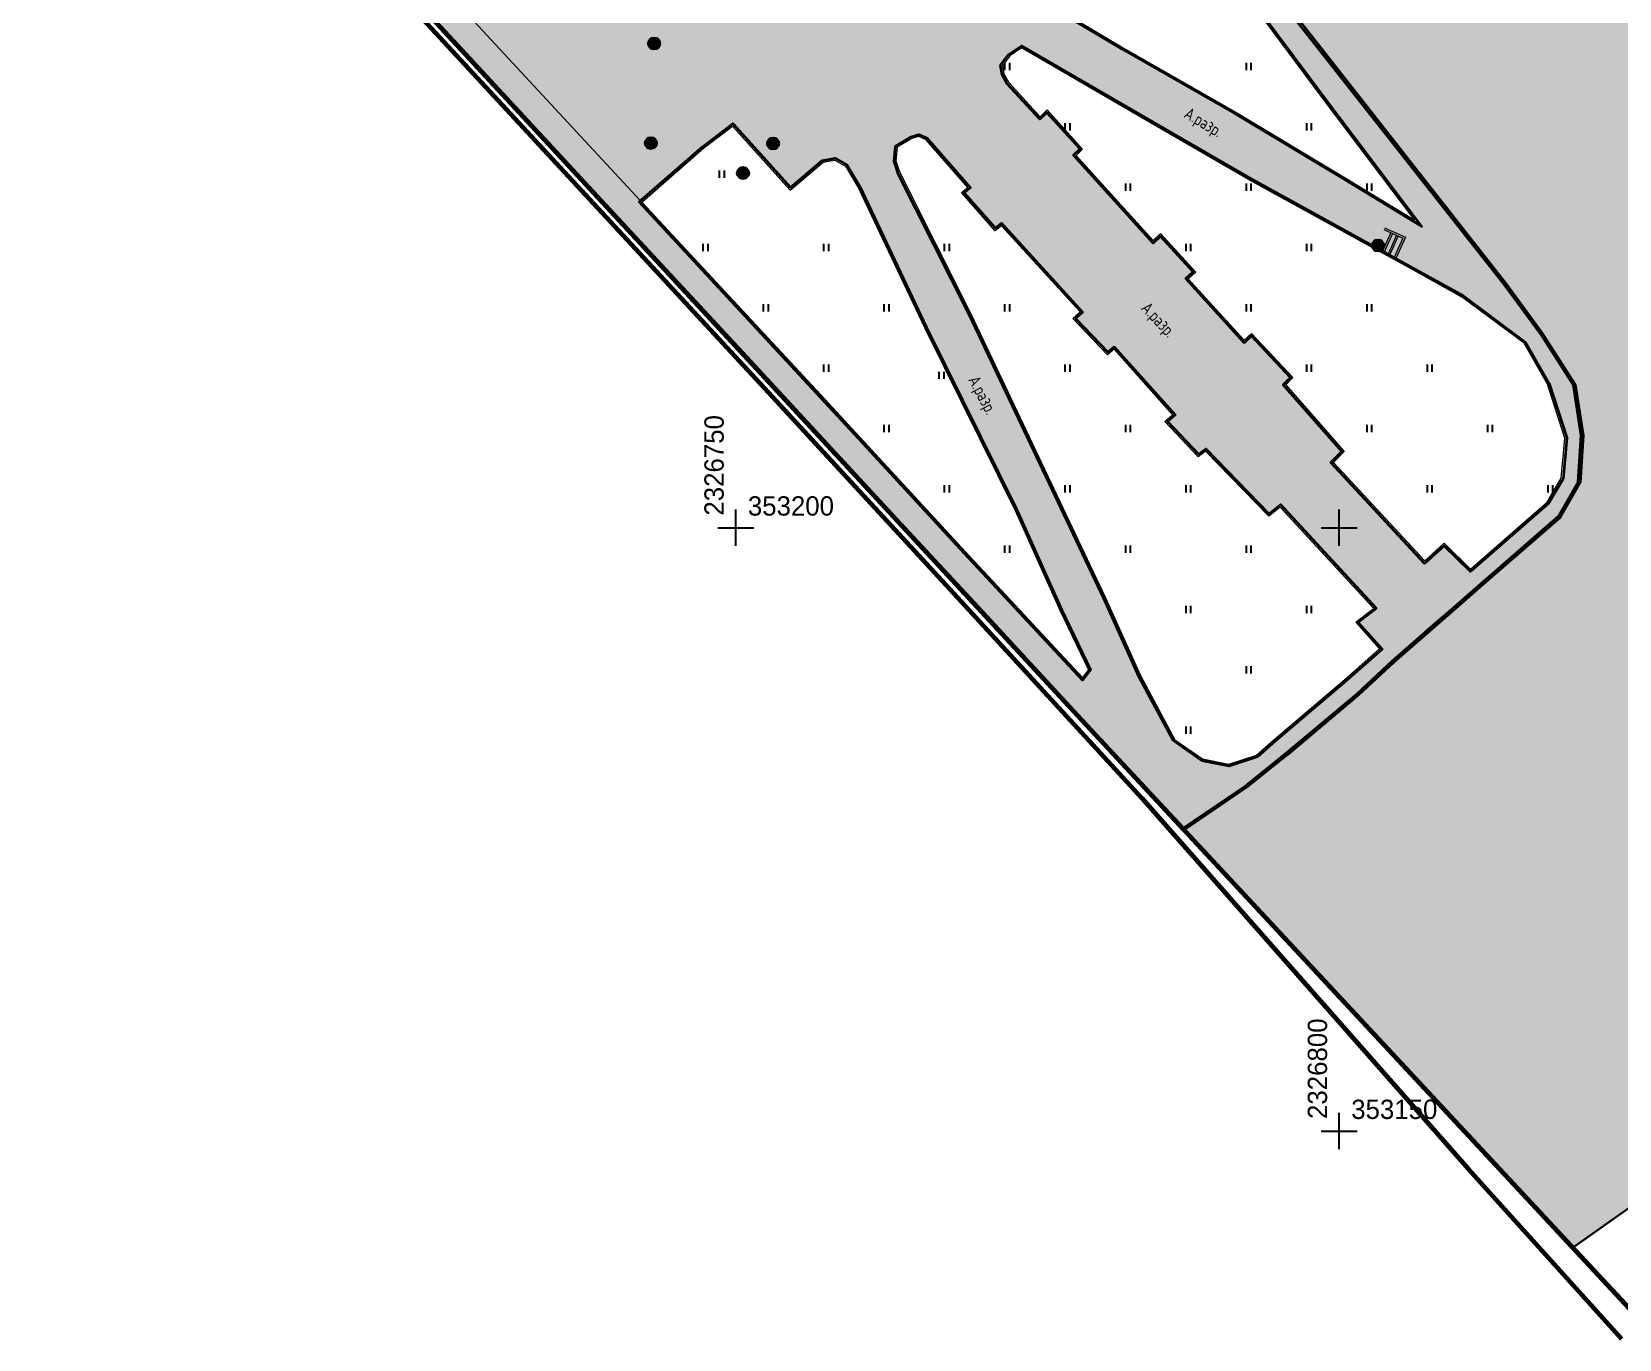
# Model space of a CAD drawing. Header units: millimetres. Extents: x 2326659 to 2326921, y 353133 to 353431.
# Drawn here: x 2326691.7 to 2326823.2, y 353132.7 to 353241.1 of the extents above; entities that cross this region are included whole.
import ezdxf
from ezdxf.enums import TextEntityAlignment as Align

# ---------------------------------------------------------------- set-up
doc = ezdxf.new("R2010")
doc.units = ezdxf.units.MM
for name, color, linetype in [('06_Инженерно-технические сооружения', 7, 'Continuous'), ('10_Границы покрытий и угодий', 7, 'Continuous'), ('13_Растительность', 7, 'Continuous'), ('44_Крышки колодцев', 7, 'Continuous'), ('pl_Планшетная_сетка', 7, 'Continuous')]:
    doc.layers.add(name, color=color, linetype=linetype)
doc.layers.add('0_ГРАНИЦЫ ПРОЕКТИРОВАНИЯ_Ном._пера__44', color=7, linetype='Continuous', lineweight=60, true_color=0x029e21)
doc.styles.add('LIKE11', font='bm431.shx')
doc.styles.add('pragmai.shx', font='pragmai.shx')
doc.styles.add('Р_Р_Р_Р_Р_Р_Р_Р__Р_Р_Р_Р_Р__5', font='GOST type A')

# ---------------------------------------------------------------- blocks, each defined once
blk = doc.blocks.new('g_117')
h = blk.add_hatch(color=255)
h.paths.add_polyline_path([(-0.6, 0.7), (0.7, -0.6, 0.177899), (0.93, 0, 0.639215)])
h.paths.add_polyline_path([(-0.7, 0.6, 0.177899), (-0.93, 0, 0.639215), (0.6, -0.7)])
at = {"color": 0, "flags": 128}
blk.add_lwpolyline([(0.71, -0.71), (-0.71, 0.71)], dxfattribs=at)
at = {"color": 0}
blk.add_circle((0, 0), 1, dxfattribs=at)
at = {"style": 'LIKE11', "flags": 8}
for tag, height, p in [('Номер', 1.6, (0, 2.5)), ('Текст', 2, (1.78, 0.2)), ('Отметка кольца люка', 1.6, (0, -2)), ('Отметка земли (возле него)', 1.6, (0, -4)), ('Верх прокладки', 1.6, (0, -6)), ('Низ прокладки', 1.6, (0, -8))]:
    blk.add_attdef(tag, text='', height=height, dxfattribs=at).set_placement(p, align=Align.MIDDLE_LEFT)
blk = doc.blocks.new('BL_333')
at = {"color": 0}
for p, q in [((0, -1.5), (0, 1.5)), ((-1.5, 0), (1.5, 0))]:
    blk.add_line(p, q, dxfattribs=at)

msp = doc.modelspace()

# ---------------------------------------------------------------- hatches: boundary and pattern name
at = {"lineweight": 35, "transparency": 33554559}
h = msp.add_hatch(color=8, dxfattribs=at)
h.dxf.hatch_style = 1
h.paths.add_polyline_path([(2326787.22, 353175), (2326819.42, 353140.39), (2326827.05, 353145.75), (2326850.68, 353166.07), (2326861.72, 353175.77), (2326869.21, 353182.86), (2326864.54, 353187.86), (2326865.12, 353189.24), (2326865.88, 353190.27), (2326870.99, 353194.86), (2326871.74, 353195.58), (2326871.91, 353195.64), (2326873.67, 353193.56), (2326877.37, 353189.98), (2326882.25, 353184.11), (2326883.01, 353183.18), (2326886.17, 353185.82), (2326898.33, 353195.99), (2326902.53, 353199.47), (2326905.19, 353201.72), (2326894.62, 353214.57), (2326894.55, 353215.46), (2326895.01, 353216.63), (2326897.35, 353218.92), (2326900.32, 353221.6), (2326902.63, 353223.21), (2326903.77, 353222.79), (2326905.18, 353220.9), (2326912.6, 353211.18), (2326914.05, 353209.07), (2326916.47, 353211.1), (2326914.78, 353213.17), (2326907.51, 353222.79), (2326905.13, 353225.97), (2326899.02, 353234.17), (2326901.34, 353236.75), (2326901.91, 353237.39), (2326901.38, 353238.09), (2326893.24, 353245.43), (2326888.8, 353250.59), (2326884.37, 353255.93), (2326884.18, 353254.94), (2326883.89, 353245.78), (2326875.46, 353239.23), (2326867.37, 353233.15), (2326858.21, 353226.19), (2326854.97, 353224.3), (2326850.32, 353223.89), (2326846.86, 353224.18), (2326840.03, 353225.37), (2326826.77, 353241.57), (2326819.4, 353250.55), (2326811.12, 353260.7), (2326799.16, 353275.16), (2326792.19, 353283.6), (2326784.18, 353293.43), (2326777.97, 353301.35), (2326773.5, 353306.96), (2326766.51, 353315.64), (2326754.87, 353329.45), (2326754.96, 353342.09), (2326755.23, 353342.91), (2326755.07, 353345.92), (2326755.1, 353349.53), (2326765.66, 353357.53), (2326782.65, 353370.59), (2326798.45, 353366.11), (2326799.98, 353365.9), (2326799.69, 353366.51), (2326798.53, 353366.43), (2326789.03, 353369.62), (2326782.33, 353371.22), (2326775.23, 353366.1), (2326769.91, 353361.9), (2326754.34, 353349.64), (2326753.3, 353334.94), (2326750.03, 353331.41), (2326742.83, 353325.13), (2326729.43, 353313.97), (2326724.29, 353309.58), (2326713.92, 353300.37), (2326702.57, 353290.28), (2326691.66, 353280.34), (2326692.59, 353276.82), (2326692.97, 353278.42), (2326693.39, 353280.65), (2326698.11, 353284.87), (2326704.55, 353290.62), (2326710.09, 353295.47), (2326714.56, 353299.39), (2326725.07, 353308.63), (2326730.35, 353313.3), (2326732.52, 353315.14), (2326734.3, 353316.13), (2326737.01, 353316.29), (2326738.47, 353315.75), (2326740.51, 353314.46), (2326741.43, 353313.18), (2326749.84, 353302.22), (2326757.26, 353292.6), (2326765.92, 353281.64), (2326778, 353266.29), (2326782.17, 353260.63), (2326805.21, 353231.17), (2326813.82, 353220.22), (2326816.83, 353216.11), (2326819.57, 353211.87), (2326820.21, 353207.64), (2326819.96, 353203.75), (2326818.31, 353200.85), (2326811.9, 353195.28), (2326809.41, 353193.12), (2326804.53, 353188.86), (2326801.58, 353186.11), (2326795.74, 353181.21), (2326792.42, 353178.54)])
h.paths.add_polyline_path([(2326872.64, 353209.77), (2326871.14, 353211.61), (2326866.52, 353216.92), (2326866.42, 353217.3), (2326873.77, 353223.77), (2326881.63, 353230.93), (2326888.01, 353223.76), (2326880.09, 353216.55)], flags=16)
h.paths.add_polyline_path([(2326867.14, 353213.55), (2326869.16, 353211.24), (2326866.87, 353209.25), (2326866.73, 353209.42), (2326865.97, 353208.79), (2326864.25, 353210.73), (2326864.98, 353211.34), (2326864.84, 353211.5)], flags=16)
h.paths.add_polyline_path([(2326878.17, 353209.36), (2326879.68, 353210.75), (2326885.35, 353215.93), (2326889.37, 353211.81), (2326895.67, 353204.89), (2326888.62, 353198.24), (2326882.69, 353193.21), (2326877.5, 353198.8), (2326876.55, 353199.87), (2326872.64, 353204.31)], flags=16)
h = msp.add_hatch(color=8, dxfattribs=at)
h.dxf.hatch_style = 1
h.paths.add_polyline_path([(2326693.15, 353278.43), (2326693.61, 353276.78), (2326694.78, 353275.02), (2326696.89, 353272.6), (2326700.13, 353269.05), (2326702.62, 353266.37), (2326706.23, 353262.46), (2326710.64, 353257.69), (2326721.72, 353245.73), (2326728, 353238.93), (2326738.88, 353227.17), (2326750.91, 353214.18), (2326760.28, 353204.05), (2326763.99, 353200.05), (2326770.13, 353193.41), (2326778.71, 353184.14), (2326787.11, 353175.12), (2326790.02, 353177.09), (2326792.33, 353178.66), (2326795.64, 353181.33), (2326799.44, 353184.51), (2326801.48, 353186.22), (2326804.43, 353188.97), (2326808.02, 353192.1), (2326809.31, 353193.23), (2326811.98, 353195.56), (2326813.75, 353197.09), (2326816.16, 353199.18), (2326818.19, 353200.95), (2326819.81, 353203.79), (2326820.06, 353207.63), (2326819.43, 353211.82), (2326816.71, 353216.03), (2326813.7, 353220.13), (2326812.27, 353221.95), (2326810.25, 353224.52), (2326804.44, 353231.91), (2326800.42, 353237.03), (2326792.83, 353246.64), (2326790, 353250.2), (2326786.94, 353254.04), (2326782.06, 353260.54), (2326777.86, 353266.18), (2326771.82, 353273.85), (2326765.78, 353281.53), (2326761.78, 353286.59), (2326757.12, 353292.49), (2326753.55, 353297.11), (2326749.7, 353302.11), (2326746.02, 353306.9), (2326742.53, 353311.45), (2326741.29, 353313.07), (2326740.38, 353314.33), (2326738.39, 353315.59), (2326736.99, 353316.11), (2326734.35, 353315.95), (2326732.62, 353314.99), (2326730.27, 353312.99), (2326728.29, 353311.24), (2326725.19, 353308.5), (2326720.29, 353304.19), (2326717.02, 353301.31), (2326711.83, 353296.76), (2326706.87, 353292.41), (2326702.54, 353288.6), (2326698.24, 353284.75), (2326695.67, 353282.45), (2326693.56, 353280.56)])
h.paths.add_polyline_path([(2326802.49, 353223.52), (2326805.84, 353221.68), (2326810.31, 353219.21), (2326815.44, 353215.38), (2326817.41, 353211.94), (2326818.86, 353207.45), (2326818.56, 353204.04), (2326817.36, 353202), (2326810.88, 353196.36), (2326808.71, 353198.5), (2326807.08, 353197.03), (2326799.32, 353205.39), (2326800.21, 353206.3), (2326795.37, 353211.83), (2326795.96, 353212.45), (2326792.73, 353215.89), (2326792.13, 353215.32), (2326787.29, 353220.64), (2326787.91, 353221.19), (2326785.2, 353224.16), (2326784.59, 353223.58), (2326777.99, 353230.86), (2326778.53, 353231.38), (2326775.79, 353234.4), (2326775.21, 353233.84), (2326772.5, 353236.79), (2326772.08, 353237.56), (2326771.95, 353238.33), (2326772.59, 353239.2), (2326773.68, 353239.93), (2326782.92, 353234.56), (2326792.57, 353228.98)], flags=16)
h.paths.add_polyline_path([(2326793.23, 353181.01), (2326790.88, 353180.24), (2326788.63, 353180.69), (2326786.27, 353182.33), (2326783.41, 353187.68), (2326780.5, 353194.13), (2326776.21, 353203.17), (2326769.37, 353217.6), (2326763.47, 353229.33), (2326763.32, 353229.78), (2326763.12, 353230.38), (2326763.23, 353231.61), (2326764.53, 353232.38), (2326765.17, 353232.57), (2326765.23, 353232.55), (2326765.87, 353232.27), (2326769.45, 353228.16), (2326768.92, 353227.76), (2326771.52, 353224.81), (2326772.02, 353225.22), (2326778.74, 353217.87), (2326778.14, 353217.32), (2326780.82, 353214.53), (2326781.37, 353214.99), (2326786.4, 353209.34), (2326785.78, 353208.79), (2326788.34, 353206.08), (2326788.95, 353206.53), (2326794.18, 353201.14), (2326795.14, 353201.91), (2326803.06, 353193.33), (2326802.91, 353193.17), (2326801.59, 353192.14), (2326803.56, 353189.94), (2326800.58, 353187.3), (2326794.69, 353182.32)], flags=16)
h.paths.add_polyline_path([(2326713.61, 353289.37), (2326707.29, 353287), (2326705.07, 353288.49), (2326699.34, 353283.52), (2326696.43, 353280.94), (2326695.76, 353279.28), (2326697.25, 353277.89), (2326697.6, 353277.41), (2326708.86, 353273.03), (2326721.78, 353268.36), (2326731.43, 353265.14), (2326732.88, 353266.47), (2326733.39, 353267.35), (2326729.86, 353271.61), (2326729.25, 353271.18), (2326726.84, 353273.96), (2326727.25, 353274.34), (2326722.78, 353279.3), (2326722.18, 353278.8), (2326719.72, 353281.45), (2326720.14, 353281.94), (2326714.44, 353288.47)], flags=16)
h.paths.add_polyline_path([(2326720.03, 353294.59), (2326721.42, 353296.14), (2326722.62, 353298.25), (2326723.09, 353300.53), (2326722.54, 353302.46), (2326721.98, 353303.46), (2326729.22, 353309.89), (2326732.2, 353312.17), (2326735.95, 353304.57), (2326737.7, 353300.98), (2326740.34, 353291.37), (2326744.49, 353277.02), (2326742.86, 353274.86), (2326740.33, 353273.15), (2326738.53, 353273.38), (2326736.02, 353276.48), (2326736.51, 353277), (2326734.03, 353279.75), (2326733.31, 353279.28), (2326728.92, 353284.29), (2326729.53, 353284.89), (2326726.96, 353287.94), (2326726.35, 353287.52), (2326720.4, 353294)], flags=16)
h.paths.add_polyline_path([(2326764.68, 353278.58), (2326765.01, 353278.88), (2326760.41, 353285.06), (2326752.15, 353295.49), (2326745.32, 353304.5), (2326739.98, 353311.44), (2326739.6, 353311.92), (2326740.32, 353306.24), (2326741.29, 353302.42), (2326744.04, 353292.02), (2326747.56, 353279.27), (2326748.18, 353277.06), (2326748.34, 353276.47), (2326750, 353274.73), (2326753.14, 353272.09), (2326754.8, 353272.32), (2326757.38, 353272.54), (2326762.03, 353276.43), (2326763.06, 353277.32)], flags=16)
h.paths.add_polyline_path([(2326778.67, 353257.76), (2326778.18, 353257.05), (2326772.68, 353252.32), (2326771.68, 353250.15), (2326771.42, 353248.53), (2326772.36, 353246.78), (2326774.76, 353243.98), (2326782.01, 353239.64), (2326791.35, 353234.31), (2326800.43, 353228.87), (2326806.86, 353224.95), (2326798.87, 353235.53), (2326791.16, 353245.9), (2326780.31, 353259.09), (2326782.17, 353260.63)], flags=16)
h.paths.add_polyline_path([(2326745.13, 353254.64), (2326753.29, 353244.72), (2326776.47, 353263.66), (2326768.51, 353273.81)], flags=16)
h.paths.add_polyline_path([(2326725.23, 353245.22), (2326732.92, 353251.66), (2326728.12, 353257.15), (2326729.22, 353258.27), (2326729.97, 353259.6), (2326729.1, 353261.72), (2326723.1, 353264.05), (2326711.83, 353268.2), (2326699.8, 353272.97), (2326699.9, 353272.46), (2326706.88, 353264.93), (2326718.55, 353252.3)], flags=16)
h.paths.add_polyline_path([(2326742.88, 353227.77), (2326747.26, 353231.59), (2326749.75, 353233.48), (2326754.53, 353228.19), (2326757.17, 353230.43), (2326758.25, 353230.62), (2326759.21, 353230.08), (2326760.28, 353228.27), (2326765.81, 353216.6), (2326773.28, 353201.49), (2326777.03, 353193.16), (2326779.4, 353188.21), (2326778.73, 353187.36), (2326741.99, 353226.99)], flags=16)

# ---------------------------------------------------------------- linework, layer by layer
at = {"color": 0, "lineweight": 30, "elevation": 118.67, "flags": 128}
msp.add_lwpolyline([(2326782.17, 353260.63), (2326805.21, 353231.17), (2326813.82, 353220.22), (2326816.83, 353216.11), (2326819.57, 353211.87), (2326820.21, 353207.64), (2326819.96, 353203.75), (2326818.31, 353200.85), (2326811.9, 353195.28), (2326809.41, 353193.12), (2326804.53, 353188.86), (2326801.58, 353186.11), (2326795.74, 353181.21), (2326792.42, 353178.54), (2326787.22, 353175), (2326819.42, 353140.39), (2326827.05, 353145.75)], dxfattribs=at)
at = {"color": 0, "lineweight": 35, "elevation": 118.67, "flags": 128}
msp.add_lwpolyline([(2326721.72, 353245.73), (2326728, 353238.93), (2326738.88, 353227.17), (2326750.91, 353214.18), (2326760.28, 353204.05), (2326763.99, 353200.05), (2326770.13, 353193.41), (2326778.71, 353184.14), (2326787.11, 353175.12), (2326790.02, 353177.09), (2326792.33, 353178.66), (2326795.64, 353181.33), (2326799.44, 353184.51), (2326801.48, 353186.22), (2326804.43, 353188.97), (2326808.02, 353192.1), (2326809.31, 353193.23), (2326811.98, 353195.56), (2326813.75, 353197.09), (2326816.16, 353199.18), (2326818.19, 353200.95), (2326819.81, 353203.79), (2326820.06, 353207.63), (2326819.43, 353211.82), (2326816.71, 353216.03), (2326813.7, 353220.13), (2326812.27, 353221.95), (2326810.25, 353224.52), (2326804.44, 353231.91), (2326800.42, 353237.03), (2326792.83, 353246.64)], dxfattribs=at)
at = {"flags": 128}
msp.add_lwpolyline([(2326819.42, 353140.39), (2326827.05, 353145.75), (2326839.63, 353156.38), (2326861.72, 353175.77), (2326869.21, 353182.86), (2326864.54, 353187.86), (2326865.12, 353189.24), (2326865.88, 353190.27), (2326870.99, 353194.86), (2326871.74, 353195.58), (2326871.91, 353195.64), (2326873.67, 353193.56), (2326877.37, 353189.98), (2326882.25, 353184.11), (2326883.01, 353183.18)], dxfattribs=at)
at = {"layer": '06_Инженерно-технические сооружения', "color": 7, "linetype": 'Continuous', "lineweight": 20, "ltscale": 0.5, "flags": 128}
for points, elevation in [([(2326806.27, 353225.49), (2326798.75, 353235.44), (2326791.04, 353245.81), (2326780.29, 353258.88), (2326778.78, 353257.66), (2326778.29, 353256.95), (2326772.8, 353252.23), (2326771.82, 353250.11), (2326771.58, 353248.56), (2326772.48, 353246.87), (2326774.86, 353244.1), (2326782.09, 353239.77), (2326791.43, 353234.44), (2326800.51, 353229), (2326806.27, 353225.49)], 118.75), ([(2326772.22, 353237.61), (2326772.62, 353236.88), (2326775.22, 353234.05), (2326775.8, 353234.62), (2326778.74, 353231.37), (2326778.2, 353230.85), (2326784.6, 353223.79), (2326785.21, 353224.37), (2326788.12, 353221.18), (2326787.5, 353220.63), (2326792.14, 353215.53), (2326792.74, 353216.1), (2326796.17, 353212.45), (2326795.57, 353211.83), (2326800.42, 353206.3), (2326799.53, 353205.39), (2326807.09, 353197.24), (2326808.71, 353198.71), (2326810.89, 353196.56), (2326817.24, 353202.1), (2326818.41, 353204.09), (2326818.71, 353207.43), (2326817.27, 353211.88), (2326815.33, 353215.28), (2326810.23, 353219.08), (2326805.77, 353221.55), (2326802.42, 353223.39), (2326792.5, 353228.85), (2326782.84, 353234.43), (2326773.69, 353239.75), (2326772.7, 353239.09), (2326772.11, 353238.29), (2326772.22, 353237.61)], 117.98), ([(2326742.21, 353226.98), (2326747.35, 353231.47), (2326749.73, 353233.28), (2326754.52, 353227.98), (2326757.24, 353230.29), (2326758.22, 353230.46), (2326759.1, 353229.97)], 118.18), ([(2326759.1, 353229.97), (2326760.15, 353228.2), (2326765.67, 353216.53), (2326773.14, 353201.43), (2326776.89, 353193.1), (2326779.22, 353188.23), (2326778.72, 353187.59), (2326769.05, 353197.99), (2326757.04, 353211.01), (2326742.21, 353226.98)], 117.97)]:
    msp.add_lwpolyline(points, dxfattribs=dict(at, elevation=elevation))
for points in [[(2326725.36, 353245.3), (2326725.83, 353244.66), (2326742.1, 353227.09)], [(2326764.59, 353232.24), (2326763.37, 353231.52), (2326763.27, 353230.4), (2326763.46, 353229.83), (2326763.61, 353229.39), (2326769.5, 353217.67), (2326776.35, 353203.23), (2326780.64, 353194.19), (2326783.54, 353187.75), (2326786.39, 353182.43), (2326788.69, 353180.83), (2326790.87, 353180.39), (2326793.15, 353181.14), (2326794.59, 353182.43), (2326800.48, 353187.41), (2326803.35, 353189.95), (2326801.37, 353192.16), (2326802.81, 353193.28), (2326802.86, 353193.33), (2326795.12, 353201.71), (2326794.17, 353200.94), (2326788.93, 353206.33), (2326788.32, 353205.88), (2326785.56, 353208.8), (2326786.19, 353209.35), (2326781.35, 353214.78), (2326780.81, 353214.33), (2326777.93, 353217.33), (2326778.53, 353217.88), (2326772.01, 353225.01), (2326771.5, 353224.6), (2326768.7, 353227.78), (2326769.23, 353228.18), (2326765.78, 353232.15), (2326765.18, 353232.41), (2326765.17, 353232.41), (2326764.59, 353232.24)], [(2326804.28, 353224.46), (2326803.6, 353222.91)], [(2326803.69, 353224.72), (2326805.29, 353224), (2326804.57, 353222.38)], [(2326804.42, 353224.39), (2326803.73, 353222.84)], [(2326803.75, 353224.86), (2326805.49, 353224.08), (2326804.71, 353222.3)], [(2326804.76, 353224.24), (2326804.05, 353222.66)], [(2326804.89, 353224.18), (2326804.18, 353222.59)]]:
    msp.add_lwpolyline(points, dxfattribs=at)
at = {"layer": '0_ГРАНИЦЫ ПРОЕКТИРОВАНИЯ_Ном._пера__44', "color": 104, "lineweight": 60, "true_color": 0x029e21, "flags": 128}
msp.add_lwpolyline([(2326823.43, 353132.75), (2326810.73, 353146.85), (2326802.79, 353155.85), (2326783.65, 353177.59), (2326767.12, 353195.57), (2326752.37, 353211.57), (2326713.4, 353253.68)], dxfattribs=at)
at = {"layer": '10_Границы покрытий и угодий', "color": 7, "linetype": 'Continuous', "lineweight": 35, "ltscale": 0.5, "flags": 128}
for points, elevation in [([(2326781.85, 353260.76), (2326777.86, 353266.18), (2326765.78, 353281.53), (2326757.12, 353292.49), (2326749.7, 353302.11), (2326741.29, 353313.07), (2326740.38, 353314.33), (2326738.39, 353315.59), (2326736.99, 353316.11), (2326734.35, 353315.95), (2326732.62, 353314.99), (2326730.27, 353312.99), (2326725.19, 353308.5), (2326714.68, 353299.25), (2326703.33, 353289.31), (2326693.56, 353280.56), (2326693.15, 353278.43), (2326693.61, 353276.78), (2326694.78, 353275.02), (2326697.64, 353271.74), (2326778, 353184.9), (2326824.88, 353134.52)], 118.67), ([(2326787.11, 353175.12), (2326792.33, 353178.66), (2326795.64, 353181.33), (2326801.48, 353186.22), (2326804.43, 353188.97), (2326809.31, 353193.23), (2326818.19, 353200.95), (2326819.81, 353203.79), (2326820.06, 353207.63), (2326819.43, 353211.82), (2326816.71, 353216.03), (2326813.7, 353220.13), (2326794.85, 353244.1), (2326786.94, 353254.04), (2326782.1, 353260.48), (2326782.05, 353260.54)], 0)]:
    msp.add_lwpolyline(points, dxfattribs=dict(at, elevation=elevation))
at = {"layer": '10_Границы покрытий и угодий', "color": 7, "linetype": 'Continuous', "lineweight": 35, "ltscale": 0.5}
for points in [[(2326824.75, 353134.4, 118.67), (2326777.87, 353184.78, 118.67), (2326697.51, 353271.62, 118.67), (2326694.63, 353274.92, 118.67), (2326693.45, 353276.71, 118.67), (2326692.97, 353278.42, 118.67), (2326693.39, 353280.65, 118.32), (2326703.21, 353289.44, 118.5), (2326714.56, 353299.39, 118.72), (2326725.07, 353308.63, 118.98), (2326730.15, 353313.13, 119.14), (2326732.52, 353315.14, 119.23), (2326734.3, 353316.13, 119.26), (2326737.01, 353316.29, 119.4), (2326738.47, 353315.75, 119.33), (2326740.51, 353314.46, 119.33), (2326741.43, 353313.18, 119.29), (2326749.84, 353302.22, 119.18), (2326757.26, 353292.6, 119.07), (2326765.92, 353281.64, 118.99), (2326778, 353266.29, 118.71), (2326782, 353260.87, 118.67)], [(2326778.67, 353257.76, 118.75), (2326778.18, 353257.05, 118.38), (2326772.68, 353252.32, 118.31), (2326771.68, 353250.15, 118.26), (2326771.42, 353248.53, 118.23), (2326772.36, 353246.78, 118.19), (2326774.76, 353243.98, 118.09), (2326782.01, 353239.64, 118.08), (2326791.35, 353234.31, 118.01), (2326800.43, 353228.87, 118.01), (2326806.86, 353224.95, 118.27), (2326798.87, 353235.53, 118.33), (2326791.16, 353245.9, 118.29), (2326780.31, 353259.09, 118.86), (2326782.17, 353260.63, 118.67)], [(2326782.17, 353260.63, 118.67), (2326787.06, 353254.13, 118.61), (2326796.44, 353242.35, 118.49), (2326805.21, 353231.17, 118.41), (2326813.82, 353220.22, 118.42), (2326816.83, 353216.11, 118.41), (2326819.57, 353211.87, 118.36), (2326820.21, 353207.64, 118.4), (2326819.96, 353203.75, 118.37), (2326818.31, 353200.85, 118.3), (2326811.9, 353195.28, 118.09), (2326809.41, 353193.12, 118.1), (2326804.53, 353188.86, 117.92), (2326801.58, 353186.11, 117.89), (2326795.74, 353181.21, 117.79), (2326792.42, 353178.54, 117.73), (2326787.22, 353175, 118.67)], [(2326802.49, 353223.52, 117.9), (2326805.84, 353221.68, 118.12), (2326810.31, 353219.21, 118.34), (2326815.44, 353215.38, 118.33), (2326817.41, 353211.94, 118.4), (2326818.86, 353207.45, 118.38), (2326818.56, 353204.04, 118.37), (2326817.36, 353202, 118.31), (2326810.88, 353196.36, 118.18), (2326808.71, 353198.5, 118.15), (2326807.08, 353197.03, 118.13), (2326799.32, 353205.39, 117.94), (2326800.21, 353206.3, 117.91), (2326795.37, 353211.83, 117.81), (2326795.96, 353212.45, 117.81), (2326792.73, 353215.89, 117.81), (2326792.13, 353215.32, 117.85), (2326787.29, 353220.64, 117.88), (2326787.91, 353221.19, 117.9), (2326785.2, 353224.16, 117.88), (2326784.59, 353223.58, 117.92), (2326777.99, 353230.86, 117.95), (2326778.53, 353231.38, 117.95), (2326775.79, 353234.4, 117.98), (2326775.21, 353233.84, 117.98), (2326772.5, 353236.79, 118.05), (2326772.08, 353237.56, 118.08), (2326771.95, 353238.33, 118.1), (2326772.59, 353239.2, 118.1), (2326773.68, 353239.93, 118.1), (2326782.92, 353234.56, 118.06), (2326792.57, 353228.98, 117.95), (2326802.49, 353223.52, 117.9)], [(2326742.88, 353227.77, 117.95), (2326747.26, 353231.59, 117.89), (2326749.75, 353233.48, 117.94), (2326754.53, 353228.19, 117.9), (2326757.17, 353230.43, 117.91), (2326758.25, 353230.62, 117.94), (2326759.21, 353230.08, 117.97), (2326760.28, 353228.27, 117.89), (2326765.81, 353216.6, 117.79), (2326773.28, 353201.49, 117.64), (2326777.03, 353193.16, 117.58), (2326779.4, 353188.21, 117.62), (2326778.73, 353187.36, 117.82), (2326741.99, 353226.99, 117.96), (2326742.88, 353227.77, 117.95)], [(2326793.23, 353181.01, 117.8), (2326790.88, 353180.24, 117.73), (2326788.63, 353180.69, 117.82), (2326786.27, 353182.33, 117.77), (2326783.41, 353187.68, 117.58), (2326780.5, 353194.13, 117.7), (2326776.21, 353203.17, 117.71), (2326769.37, 353217.6, 117.75), (2326763.47, 353229.33, 117.91), (2326763.32, 353229.78, 117.9), (2326763.12, 353230.38, 117.89), (2326763.23, 353231.61, 117.99), (2326764.53, 353232.38, 118.05), (2326765.17, 353232.57, 118.05), (2326765.23, 353232.55, 118.04), (2326765.87, 353232.27, 118.02), (2326769.45, 353228.16, 117.92), (2326768.92, 353227.76, 117.88), (2326771.52, 353224.81, 117.86), (2326772.02, 353225.22, 117.9), (2326778.74, 353217.87, 117.86), (2326778.14, 353217.32, 117.87), (2326780.82, 353214.53, 117.85), (2326781.37, 353214.99, 117.82), (2326786.4, 353209.34, 117.78), (2326785.78, 353208.79, 117.77), (2326788.34, 353206.08, 117.8), (2326788.95, 353206.53, 117.79), (2326794.18, 353201.14, 117.84), (2326795.14, 353201.91, 117.89), (2326803.06, 353193.33, 118.1), (2326802.91, 353193.17, 118.1), (2326801.59, 353192.14, 117.93), (2326803.56, 353189.94, 117.95), (2326800.58, 353187.3, 117.88), (2326794.69, 353182.32, 117.81), (2326793.23, 353181.01, 117.8)], [(2326741.99, 353226.99, 117.96), (2326756.93, 353210.9, 118.02), (2326768.94, 353197.89, 117.95), (2326778.73, 353187.36, 117.82), (2326779.4, 353188.21, 117.62)]]:
    msp.add_polyline3d(points, dxfattribs=at)
at = {"layer": '13_Растительность', "ltscale": 0.5, "flags": 128}
for points in [[(2326772.31, 353237.92), (2326772.31, 353238.52)], [(2326772.71, 353237.92), (2326772.71, 353238.52)], [(2326792.31, 353237.92), (2326792.31, 353238.52)], [(2326792.71, 353237.92), (2326792.71, 353238.52)], [(2326777.31, 353232.92), (2326777.31, 353233.52)], [(2326777.71, 353232.92), (2326777.71, 353233.52)], [(2326797.31, 353232.92), (2326797.31, 353233.52)], [(2326797.71, 353232.92), (2326797.71, 353233.52)], [(2326748.66, 353228.99), (2326748.66, 353229.59)], [(2326749.06, 353228.99), (2326749.06, 353229.59)], [(2326782.31, 353227.92), (2326782.31, 353228.52)], [(2326782.71, 353227.92), (2326782.71, 353228.52)], [(2326792.31, 353227.92), (2326792.31, 353228.52)], [(2326792.71, 353227.92), (2326792.71, 353228.52)], [(2326802.31, 353227.92), (2326802.31, 353228.52)], [(2326802.71, 353227.92), (2326802.71, 353228.52)], [(2326747.31, 353222.92), (2326747.31, 353223.52)], [(2326747.71, 353222.92), (2326747.71, 353223.52)], [(2326757.31, 353222.92), (2326757.31, 353223.52)], [(2326757.71, 353222.92), (2326757.71, 353223.52)], [(2326767.31, 353222.92), (2326767.31, 353223.52)], [(2326767.71, 353222.92), (2326767.71, 353223.52)], [(2326787.31, 353222.92), (2326787.31, 353223.52)], [(2326787.71, 353222.92), (2326787.71, 353223.52)], [(2326797.31, 353222.92), (2326797.31, 353223.52)], [(2326797.71, 353222.92), (2326797.71, 353223.52)], [(2326752.31, 353217.92), (2326752.31, 353218.52)], [(2326752.71, 353217.92), (2326752.71, 353218.52)], [(2326762.31, 353217.92), (2326762.31, 353218.52)], [(2326762.71, 353217.92), (2326762.71, 353218.52)], [(2326772.31, 353217.92), (2326772.31, 353218.52)], [(2326772.71, 353217.92), (2326772.71, 353218.52)], [(2326792.31, 353217.92), (2326792.31, 353218.52)], [(2326792.71, 353217.92), (2326792.71, 353218.52)], [(2326802.31, 353217.92), (2326802.31, 353218.52)], [(2326802.71, 353217.92), (2326802.71, 353218.52)], [(2326757.31, 353212.92), (2326757.31, 353213.52)], [(2326757.71, 353212.92), (2326757.71, 353213.52)], [(2326777.31, 353212.92), (2326777.31, 353213.52)], [(2326777.71, 353212.92), (2326777.71, 353213.52)], [(2326797.31, 353212.92), (2326797.31, 353213.52)], [(2326797.71, 353212.92), (2326797.71, 353213.52)], [(2326807.31, 353212.92), (2326807.31, 353213.52)], [(2326807.71, 353212.92), (2326807.71, 353213.52)], [(2326766.86, 353212.32), (2326766.86, 353212.92)], [(2326767.26, 353212.32), (2326767.26, 353212.92)], [(2326762.31, 353207.92), (2326762.31, 353208.52)], [(2326762.71, 353207.92), (2326762.71, 353208.52)], [(2326782.31, 353207.92), (2326782.31, 353208.52)], [(2326782.71, 353207.92), (2326782.71, 353208.52)], [(2326802.31, 353207.92), (2326802.31, 353208.52)], [(2326802.71, 353207.92), (2326802.71, 353208.52)], [(2326812.31, 353207.92), (2326812.31, 353208.52)], [(2326812.71, 353207.92), (2326812.71, 353208.52)], [(2326767.31, 353202.92), (2326767.31, 353203.52)], [(2326767.71, 353202.92), (2326767.71, 353203.52)], [(2326777.31, 353202.92), (2326777.31, 353203.52)], [(2326777.71, 353202.92), (2326777.71, 353203.52)], [(2326787.31, 353202.92), (2326787.31, 353203.52)], [(2326787.71, 353202.92), (2326787.71, 353203.52)], [(2326807.31, 353202.92), (2326807.31, 353203.52)], [(2326807.71, 353202.92), (2326807.71, 353203.52)], [(2326817.31, 353202.92), (2326817.31, 353203.52)], [(2326817.71, 353202.92), (2326817.71, 353203.52)], [(2326772.31, 353197.92), (2326772.31, 353198.52)], [(2326772.71, 353197.92), (2326772.71, 353198.52)], [(2326782.31, 353197.92), (2326782.31, 353198.52)], [(2326782.71, 353197.92), (2326782.71, 353198.52)], [(2326792.31, 353197.92), (2326792.31, 353198.52)], [(2326792.71, 353197.92), (2326792.71, 353198.52)], [(2326787.31, 353192.92), (2326787.31, 353193.52)], [(2326787.71, 353192.92), (2326787.71, 353193.52)], [(2326797.31, 353192.92), (2326797.31, 353193.52)], [(2326797.71, 353192.92), (2326797.71, 353193.52)], [(2326792.31, 353187.92), (2326792.31, 353188.52)], [(2326792.71, 353187.92), (2326792.71, 353188.52)], [(2326787.31, 353182.92), (2326787.31, 353183.52)], [(2326787.71, 353182.92), (2326787.71, 353183.52)]]:
    msp.add_lwpolyline(points, dxfattribs=at)

# ---------------------------------------------------------------- block references
at = {"layer": '44_Крышки колодцев', "color": 0, "linetype": 'Continuous', "xscale": 0.5, "yscale": 0.5, "zscale": 0.5}
for p in [(2326743.23, 353240.12, 118.23), (2326742.97, 353231.87, 118.05), (2326753.09, 353231.84, 118.04), (2326750.6, 353229.39, 117.96), (2326803.22, 353223.38, 117.85)]:
    msp.add_blockref('g_117', p, dxfattribs=at)
at = {"layer": 'pl_Планшетная_сетка', "color": 104}
for p in [(2326750, 353200), (2326800, 353200), (2326800, 353150)]:
    msp.add_blockref('BL_333', p, dxfattribs=at)

# ---------------------------------------------------------------- texts
at = {"layer": '10_Границы покрытий и угодий', "color": 7, "lineweight": 20, "ltscale": 0.5, "char_height": 1, "attachment_point": 4, "style": 'Р_Р_Р_Р_Р_Р_Р_Р__Р_Р_Р_Р_Р__5'}
for insert, rotation in [((2326787.25, 353234.36, 118.1), 328.8886), ((2326783.78, 353218.38, 118.1), 313.2689), ((2326769.55, 353212.43, 236.07), 297.7946)]:
    msp.add_mtext('\\A1;А.разр.', dxfattribs=dict(at, insert=insert, rotation=rotation))
at = {"layer": 'pl_Планшетная_сетка', "color": 104, "style": 'pragmai.shx'}
for s, p in [('2326750', (2326749, 353201)), ('2326800', (2326799, 353151))]:
    msp.add_text(s, height=1.6, rotation=90, dxfattribs=at).set_placement(p)
for s, p in [('353200', (2326751, 353201)), ('353150', (2326801, 353151))]:
    msp.add_text(s, height=1.6, dxfattribs=at).set_placement(p)

doc.saveas('drawing.dxf')
